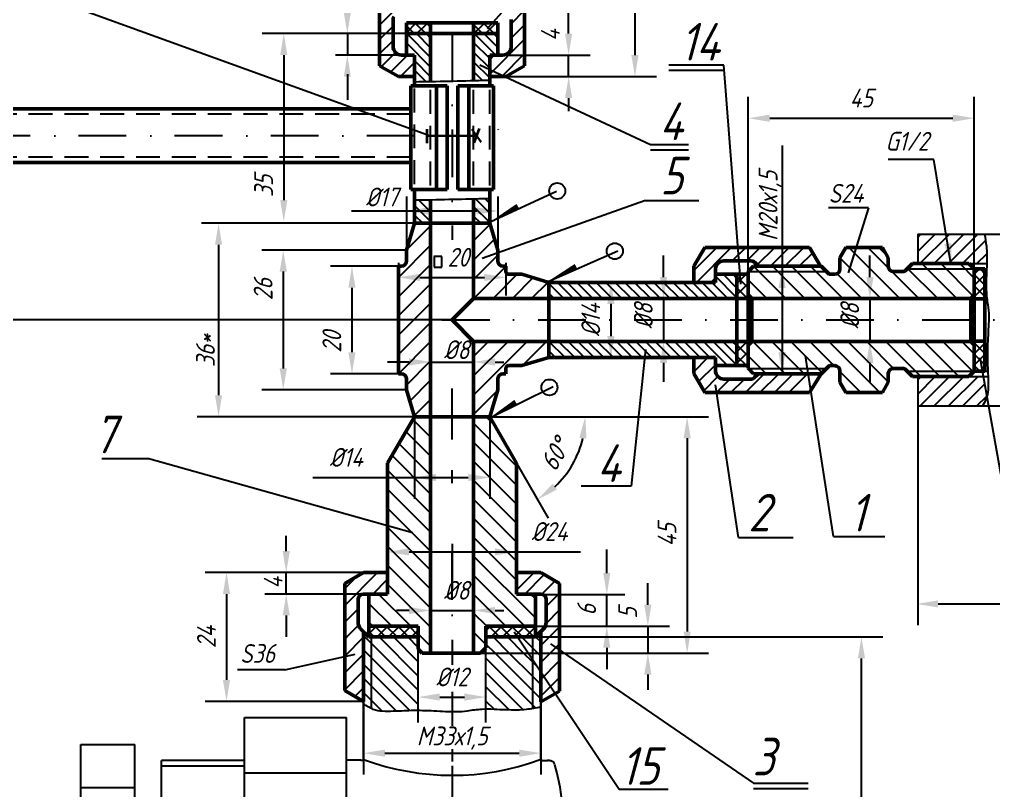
# Model space of a CAD drawing. Header units: inches. Extents: x 13568 to 14409, y 6060 to 6654.
# Drawn here: x 13748.5 to 13929.8, y 6385.5 to 6529 of the extents above; entities that cross this region are included whole.
import ezdxf

# ---------------------------------------------------------------- set-up
doc = ezdxf.new("R2010")
doc.units = ezdxf.units.IN
doc.header["$LTSCALE"] = 0.7
doc.header["$MEASUREMENT"] = 0
doc.linetypes.add('DASHDOT', pattern=[25.4, 12.7, -6.35, 0, -6.35])
doc.linetypes.add('HIDDEN', pattern=[9.525, 6.35, -3.175])
doc.styles.get("Standard").update_dxf_attribs({"font": 'romand.shx', "width": 0.8, "oblique": 15, "height": 3.5})
doc.dimstyles.get("Standard").update_dxf_attribs({"dimtxt": 3.5, "dimasz": 4, "dimexe": 4, "dimexo": 0, "dimgap": 2, "dimtad": 1, "dimdec": 0, "dimdsep": 46, "dimtxsty": 'Standard', "dimcen": 0.09, "dimadec": 0, "dimazin": 0, "dimtfac": 1, "dimtdec": 0, "dimtmove": 0, "dimatfit": 3, "dimfxl": 0.18, "dimtolj": 1, "dimtzin": 0, "dimlwd": 25, "dimlwe": 25, "dimarcsym": 0})
pattern_1 = [(45, (956.4572, -16.0448), (-1.06066017, 1.06066017), []), (135, (956.4572, -16.0448), (-1.06066017, -1.06066017), [])]
pattern_2 = [(135, (0, 15.991), (-1.32582521, -1.32582521), [])]

# ---------------------------------------------------------------- blocks, each defined once
blk = doc.blocks.new('*D3')
at = {"color": 0, "lineweight": 25, "transparency": 16777216}
for p, q in [((13884.17, 6482.07), (13884.17, 6514.61)), ((13926.24, 6482.5), (13926.24, 6514.61)), ((13888.17, 6510.61), (13922.24, 6510.61))]:
    blk.add_line(p, q, dxfattribs=at)
for points in [[(13888.17, 6511.28), (13888.17, 6509.94), (13884.17, 6510.61)], [(13922.24, 6511.28), (13922.24, 6509.94), (13926.24, 6510.61)]]:
    blk.add_solid(points, dxfattribs=at)
at = {"layer": 'DEFPOINTS', "color": 0, "lineweight": 25, "transparency": 16777216}
for p in [(13926.24, 6510.61), (13884.17, 6482.07), (13926.24, 6482.5)]:
    blk.add_point(p, dxfattribs=at)
at = {"color": 0, "lineweight": 25, "transparency": 16777216, "insert": (13905.21, 6514.36), "char_height": 3.5, "attachment_point": 5}
blk.add_mtext('\\A1;45', dxfattribs=at)
blk = doc.blocks.new('*D6')
at = {"color": 0, "lineweight": 25, "transparency": 16777216}
for p, q in [((13843.58, 6414.04), (13909.24, 6414.04)), ((13905.24, 6348.04), (13905.24, 6410.04)), ((13845.06, 6344.04), (13909.24, 6344.04))]:
    blk.add_line(p, q, dxfattribs=at)
for points in [[(13904.58, 6410.04), (13905.91, 6410.04), (13905.24, 6414.04)], [(13904.58, 6348.04), (13905.91, 6348.04), (13905.24, 6344.04)]]:
    blk.add_solid(points, dxfattribs=at)
at = {"layer": 'DEFPOINTS', "color": 0, "lineweight": 25, "transparency": 16777216}
for p in [(13843.58, 6414.04), (13905.24, 6414.04), (13845.06, 6344.04)]:
    blk.add_point(p, dxfattribs=at)
at = {"color": 0, "lineweight": 25, "transparency": 16777216, "insert": (13901.49, 6379.04), "char_height": 3.5, "attachment_point": 5, "rotation": 90}
blk.add_mtext('\\A1;68*', dxfattribs=at)
blk = doc.blocks.new('*D11')
at = {"color": 0, "lineweight": 25, "transparency": 16777216}
for p, q in [((13812.56, 6426.04), (13783.07, 6426.04)), ((13787.07, 6422.04), (13787.07, 6406.04)), ((13812.56, 6402.04), (13783.07, 6402.04))]:
    blk.add_line(p, q, dxfattribs=at)
for points in [[(13786.4, 6422.04), (13787.73, 6422.04), (13787.07, 6426.04)], [(13786.4, 6406.04), (13787.73, 6406.04), (13787.07, 6402.04)]]:
    blk.add_solid(points, dxfattribs=at)
at = {"layer": 'DEFPOINTS', "color": 0, "lineweight": 25, "transparency": 16777216}
for p in [(13812.56, 6426.04), (13787.07, 6402.04), (13812.56, 6402.04)]:
    blk.add_point(p, dxfattribs=at)
at = {"color": 0, "lineweight": 25, "transparency": 16777216, "insert": (13783.32, 6414.04), "char_height": 3.5, "attachment_point": 5, "rotation": 90}
blk.add_mtext('\\A1;24', dxfattribs=at)
blk = doc.blocks.new('*D13')
at = {"color": 0, "lineweight": 25, "transparency": 16777216}
for p, q in [((13829.06, 6473.05), (13702.18, 6473.05)), ((13706.18, 6469.05), (13706.18, 6383.04)), ((13713.63, 6379.04), (13702.18, 6379.04))]:
    blk.add_line(p, q, dxfattribs=at)
for points in [[(13705.51, 6469.05), (13706.85, 6469.05), (13706.18, 6473.05)], [(13705.51, 6383.04), (13706.85, 6383.04), (13706.18, 6379.04)]]:
    blk.add_solid(points, dxfattribs=at)
at = {"layer": 'DEFPOINTS', "color": 0, "lineweight": 25, "transparency": 16777216}
for p in [(13829.06, 6473.05), (13706.18, 6379.04), (13713.63, 6379.04)]:
    blk.add_point(p, dxfattribs=at)
at = {"color": 0, "lineweight": 25, "transparency": 16777216, "insert": (13702.43, 6426.05), "char_height": 3.5, "attachment_point": 5, "rotation": 90}
blk.add_mtext('\\A1;95*', dxfattribs=at)
blk = doc.blocks.new('*D14')
at = {"color": 0, "lineweight": 25, "transparency": 16777216}
blk.add_line((13841.06, 6446.39), (13846.95, 6436.18), dxfattribs=at)
blk.add_arc((13836.06, 6455.05), 17.79, 312.9094, 347.0906, dxfattribs=at)
for points in [[(13852.74, 6451.15), (13854.06, 6451), (13853.85, 6455.05)], [(13848.57, 6441.48), (13847.77, 6442.56), (13844.95, 6439.64)]]:
    blk.add_solid(points, dxfattribs=at)
at = {"layer": 'DEFPOINTS', "color": 0, "lineweight": 25, "transparency": 16777216}
for p in [(13829.06, 6455.05), (13836.06, 6455.05), (13876.8, 6455.05), (13841.06, 6446.39), (13849.69, 6443.62)]:
    blk.add_point(p, dxfattribs=at)
at = {"color": 0, "lineweight": 25, "transparency": 16777216, "insert": (13848.22, 6448.03), "char_height": 3.5, "attachment_point": 5, "rotation": 60}
blk.add_mtext('\\A1;60°', dxfattribs=at)
blk = doc.blocks.new('*D15')
at = {"color": 0, "lineweight": 25, "transparency": 16777216}
for p, q in [((13847.06, 6480.05), (13862.62, 6480.05)), ((13858.62, 6476.05), (13858.62, 6470.05)), ((13847.06, 6466.05), (13862.62, 6466.05))]:
    blk.add_line(p, q, dxfattribs=at)
for points in [[(13857.95, 6476.05), (13859.28, 6476.05), (13858.62, 6480.05)], [(13857.95, 6470.05), (13859.28, 6470.05), (13858.62, 6466.05)]]:
    blk.add_solid(points, dxfattribs=at)
at = {"layer": 'DEFPOINTS', "color": 0, "lineweight": 25, "transparency": 16777216}
for p in [(13847.06, 6480.05), (13847.06, 6466.05), (13858.62, 6466.05)]:
    blk.add_point(p, dxfattribs=at)
at = {"color": 0, "lineweight": 25, "transparency": 16777216, "insert": (13854.87, 6473.05), "char_height": 3.5, "attachment_point": 5, "rotation": 90}
blk.add_mtext('\\A1;%%C14', dxfattribs=at)

msp = doc.modelspace()

# ---------------------------------------------------------------- hatches: boundary and pattern name
at = {"lineweight": 25}
h = msp.add_hatch(dxfattribs=at)
h.set_pattern_fill('ANSI37', color=256, scale=12, style=0)
h.set_pattern_definition(pattern_1)
h.paths.add_polyline_path([(13820.56, 6528.36), (13820.56, 6526.36), (13825.06, 6526.36), (13825.06, 6528.36)])
h.paths.add_polyline_path([(13833.06, 6528.36), (13833.06, 6526.36), (13837.56, 6526.36), (13837.56, 6528.36)])
h = msp.add_hatch(dxfattribs=at)
h.set_pattern_fill('ANSI31', color=256, scale=15, style=0)
h.paths.add_polyline_path([(13928.49, 6486.81, 0.010158), (13928.17, 6489.05), (13921.01, 6489.05), (13921.91, 6483.55), (13925.25, 6483.55), (13928.57, 6483.55, 0.005225), (13928.58, 6485.2, 0.030036)])
h.paths.add_polyline_path([(13921.01, 6489.05), (13915.71, 6489.05), (13915.71, 6483.55), (13921.91, 6483.55)])
h.paths.add_polyline_path([(13927.89, 6462.55), (13925.24, 6462.55), (13915.71, 6462.55), (13915.71, 6457.05), (13927.79, 6457.05, 0.018147), (13928.45, 6458.38, 0.020313), (13928.58, 6458.7)])
h = msp.add_hatch(dxfattribs=at)
h.set_pattern_fill('ANSI31', color=256, scale=20, angle=90, style=0)
h.paths.add_polyline_path([(13926.24, 6482.55), (13913.74, 6482.55), (13913.39, 6482.2, -0.198912), (13913.03, 6482.05), (13911.24, 6482.05, -0.414214), (13910.24, 6483.05), (13910.24, 6484.64), (13910.03, 6485.01), (13908.49, 6486.55), (13902.34, 6486.55), (13901.24, 6484.64), (13901.24, 6482.55, -0.414214), (13900.24, 6481.55), (13899.45, 6481.55, -0.198912), (13899.09, 6481.7), (13898.74, 6482.05), (13890.49, 6482.05), (13890.49, 6477.05), (13925.6, 6477.05), (13926.24, 6477.69)])
h.paths.add_polyline_path([(13890.49, 6482.05), (13884.17, 6482.05), (13884.17, 6477.75), (13884.87, 6477.05), (13890.49, 6477.05)])
h.paths.add_polyline_path([(13926.24, 6468.42), (13925.6, 6469.05), (13890.49, 6469.05), (13890.49, 6464.05), (13898.74, 6464.05), (13899.09, 6464.41, -0.198912), (13899.45, 6464.55), (13900.24, 6464.55, -0.414214), (13901.24, 6463.55), (13901.24, 6463.27), (13901.24, 6461.46), (13902.34, 6459.55), (13909.14, 6459.55), (13910.24, 6461.46), (13910.24, 6463.05, -0.414214), (13911.24, 6464.05), (13913.03, 6464.05, -0.198912), (13913.39, 6463.91), (13913.74, 6463.55), (13926.24, 6463.55)])
h.paths.add_polyline_path([(13890.49, 6469.05), (13884.87, 6469.05), (13884.17, 6468.35), (13884.17, 6464.06), (13884.19, 6464.05), (13890.49, 6464.05)])
h.paths.add_polyline_path([(13925.24, 6483.55), (13914.74, 6483.55), (13913.74, 6482.55), (13926.24, 6482.55)], flags=17)
h.paths.add_polyline_path([(13926.24, 6463.55), (13913.74, 6463.55), (13914.74, 6462.55), (13925.24, 6462.55)])
h.paths.add_polyline_path([(13895.19, 6464.05), (13890.49, 6464.05), (13890.49, 6463.19), (13890.62, 6463.05), (13895.35, 6463.05)], flags=16)
h.paths.add_polyline_path([(13898.74, 6464.05), (13895.19, 6464.05), (13895.35, 6463.05), (13897.74, 6463.05)], flags=17)
h.paths.add_polyline_path([(13890.49, 6464.05), (13884.19, 6464.05), (13885.17, 6463.05), (13890.49, 6463.05)])
h.paths.add_polyline_path([(13897.67, 6483.05), (13890.49, 6483.05), (13890.49, 6482.28), (13890.72, 6482.05), (13897.74, 6482.05), (13898.67, 6482.05)])
h.paths.add_polyline_path([(13890.49, 6483.05), (13885.17, 6483.05), (13884.25, 6482.15), (13884.35, 6482.05), (13890.49, 6482.05)])
h = msp.add_hatch(dxfattribs=at)
h.set_pattern_fill('ANSI37', color=256, scale=12, style=0)
h.set_pattern_definition(pattern_1)
h.paths.add_polyline_path([(13882.06, 6477.05), (13884.17, 6477.05), (13884.17, 6481.55), (13882.06, 6481.55)])
h.paths.add_polyline_path([(13882.06, 6464.55), (13884.17, 6464.55), (13884.17, 6469.05), (13882.06, 6469.05)])
h = msp.add_hatch(dxfattribs=at)
h.set_pattern_fill('ANSI37', color=256, scale=12, style=0)
h.set_pattern_definition(pattern_1)
h.paths.add_polyline_path([(13928.24, 6482.55), (13926.24, 6482.55), (13926.24, 6477.02), (13928.24, 6477.02)])
h.paths.add_polyline_path([(13928.24, 6469.08), (13926.24, 6469.08), (13926.24, 6463.55), (13928.24, 6463.55)])
h = msp.add_hatch(dxfattribs=at)
h.set_pattern_fill('ANSI31', color=256, scale=20, angle=90, style=0)
h.paths.add_polyline_path([(13825.06, 6455.05), (13822.26, 6455.05), (13822.06, 6455.05), (13817.06, 6446.39), (13817.06, 6422.04), (13813.56, 6422.04), (13813.56, 6416.04), (13822.76, 6416.04), (13822.76, 6411.79), (13823.51, 6411.04), (13825.06, 6411.04)])
h.paths.add_polyline_path([(13841.06, 6446.39), (13836.17, 6454.85), (13835.86, 6454.7), (13836.16, 6454.88), (13836.06, 6455.05), (13833.06, 6455.05), (13833.06, 6411.04), (13834.36, 6411.04), (13835.36, 6412.04), (13835.36, 6414.04), (13835.36, 6416.04), (13844.56, 6416.04), (13844.56, 6422.04), (13841.06, 6422.04)])
h.paths.add_polyline_path([(13824.31, 6450.1), (13833.8, 6450.1), (13833.8, 6444.85), (13824.31, 6444.85)], flags=9)
h = msp.add_hatch(dxfattribs=at)
h.set_pattern_fill('ANSI37', color=256, scale=12, style=0)
h.set_pattern_definition([(45, (956.4572, -0.0537), (-1.06066017, 1.06066017), []), (135, (956.4572, -0.0537), (-1.06066017, -1.06066017), [])])
h.paths.add_polyline_path([(13822.76, 6414.04), (13822.76, 6415.84), (13822.56, 6416.04), (13813.56, 6416.04), (13813.56, 6414.04)])
h.paths.add_polyline_path([(13844.56, 6414.04), (13844.56, 6416.04), (13844.06, 6416.04), (13835.36, 6416.04), (13835.36, 6414.04)])
h = msp.add_hatch(dxfattribs=at)
h.set_pattern_fill('ANSI31', color=256, scale=15, angle=90, style=0)
h.set_pattern_definition(pattern_2)
h.paths.add_polyline_path([(13822.76, 6412.04), (13822.76, 6413.79), (13822.76, 6414.04), (13813.56, 6414.04), (13812.56, 6415.04), (13812.56, 6402.02), (13812.56, 6401.52, 0.025158), (13814.39, 6400.57, 0.103314), (13816.07, 6400.2, 0.01613), (13820.14, 6400.28, -0.014906), (13822.76, 6400.33)])
h.paths.add_polyline_path([(13835.36, 6400.58, -0.017154), (13836.86, 6400.55, 0.013798), (13841.2, 6400.44, 0.030036), (13842.82, 6400.54, 0.005613), (13844.06, 6400.7), (13844.06, 6409.83), (13843.24, 6411.04), (13835.36, 6411.04)])
h.paths.add_polyline_path([(13844.06, 6414.04), (13841.24, 6414.04), (13843.24, 6411.04), (13844.06, 6411.04)])
h.paths.add_polyline_path([(13844.06, 6411.04), (13845.56, 6411.04), (13845.56, 6415.04), (13844.56, 6414.04), (13844.06, 6414.04)])
h.paths.add_polyline_path([(13813.06, 6347.8), (13818.56, 6349.81), (13818.56, 6353.57), (13818.56, 6356.83, 0.009851), (13816.07, 6356.85, 0.103314), (13814.39, 6356.47, 0.018147), (13813.06, 6355.81)])
h.paths.add_polyline_path([(13839.56, 6353.57), (13839.56, 6352.03), (13845.06, 6353.8), (13845.06, 6354.57), (13839.56, 6354.57)])
h.paths.add_polyline_path([(13839.56, 6356.59, 0.003143), (13838.57, 6356.57), (13838.57, 6354.57), (13839.56, 6354.57)])
h.paths.add_polyline_path([(13845.06, 6353.8), (13839.56, 6352.03), (13839.56, 6344.04), (13845.06, 6344.04)])
h.paths.add_polyline_path([(13818.56, 6344.04), (13818.56, 6349.81), (13813.06, 6347.8), (13813.06, 6344.04)])
h.paths.add_polyline_path([(13841.2, 6356.61, 0.005225), (13839.56, 6356.59), (13839.56, 6354.57), (13845.06, 6354.57), (13845.06, 6356.19, 0.010158), (13842.82, 6356.51, 0.030036)])
h = msp.add_hatch(dxfattribs=at)
h.set_pattern_fill('ANSI31', color=256, scale=15, angle=90, style=0)
h.set_pattern_definition(pattern_2)
h.paths.add_polyline_path([(13843.24, 6411.04), (13841.24, 6414.04), (13839.56, 6414.04), (13835.36, 6414.04), (13835.36, 6412.04), (13835.36, 6411.04)])
h = msp.add_hatch(dxfattribs=at)
h.set_pattern_fill('ANSI31', color=256, scale=15, angle=90, style=0)
h.set_pattern_definition(pattern_2)
h.paths.add_polyline_path([(13845.56, 6407.59), (13844.06, 6409.83), (13844.06, 6400.7, 0.006821), (13845.56, 6400.94), (13845.56, 6401.95)])
h.paths.add_polyline_path([(13844.06, 6409.83), (13845.56, 6407.59), (13845.56, 6411.04), (13844.06, 6411.04)])

# ---------------------------------------------------------------- linework, layer by layer
for p, q in [((13835.66, 6527.31), (13863.83, 6559.13)), ((13863.09, 6544.28), (13863.09, 6522.36)), ((13759.33, 6531.11), (13825.03, 6507.32)), ((13850.74, 6526.36), (13850.74, 6531.8)), ((13820.56, 6526.36), (13793.72, 6526.36)), ((13820.56, 6526.36), (13802.38, 6526.36)), ((13809.56, 6526.36), (13809.56, 6522.36)), ((13797.72, 6522.36), (13797.72, 6495.36)), ((13820.56, 6522.36), (13807.36, 6522.36)), ((13836.06, 6522.36), (13854.74, 6522.36)), ((13850.74, 6518.36), (13850.74, 6522.36)), ((13834.23, 6520.56), (13865.99, 6505.71)), ((13809.56, 6518.83), (13809.56, 6514.03)), ((13836.06, 6518.36), (13854.74, 6518.36)), ((13839.06, 6518.36), (13867.09, 6518.36)), ((13850.74, 6514.36), (13850.74, 6511.92)), ((13865.99, 6505.71), (13873.03, 6505.71)), ((13865.99, 6504.71), (13873.03, 6504.71)), ((13820.64, 6485.98), (13820.64, 6496.04)), ((13837.64, 6486.15), (13837.64, 6496.04)), ((13834.65, 6484.58), (13864.86, 6495.28)), ((13864.86, 6495.28), (13874.99, 6495.28)), ((13906.57, 6493.93), (13902.76, 6481.85)), ((13810.33, 6493.34), (13833.64, 6493.34)), ((13820.56, 6486.05), (13793.63, 6486.05)), ((13827.15, 6484.85), (13825.67, 6484.85)), ((13825.71, 6484.87), (13825.71, 6482.91)), ((13827.15, 6482.91), (13827.15, 6484.85)), ((13868.4, 6481.05), (13868.4, 6485.05)), ((13906.82, 6481.05), (13906.82, 6485.05)), ((13910.03, 6485.01), (13908.49, 6486.55)), ((13819.06, 6483.05), (13806.42, 6483.05)), ((13819.06, 6483.71), (13819.06, 6477.63)), ((13839.06, 6483.68), (13839.06, 6477.63)), ((13898.67, 6482.05), (13897.67, 6483.05)), ((13797.63, 6482.05), (13797.63, 6464.05)), ((13825.71, 6482.91), (13827.15, 6482.91)), ((13826.13, 6482.91), (13827.15, 6482.91)), ((13884.35, 6482.05), (13884.25, 6482.15)), ((13890.72, 6482.05), (13890.49, 6482.28)), ((13928.24, 6482.55), (13928.54, 6482.55)), ((13823.06, 6480.98), (13835.06, 6480.98)), ((13810.42, 6479.05), (13810.42, 6467.05)), ((13847.06, 6477.05), (13872.4, 6477.05)), ((13868.4, 6477.05), (13868.4, 6469.05)), ((13906.82, 6477.05), (13906.82, 6469.05)), ((13846.64, 6469.05), (13872.4, 6469.05)), ((13825.06, 6455.05), (13825.06, 6468.3)), ((13833.06, 6455.05), (13833.06, 6468.3)), ((13865.08, 6467.58), (13862.38, 6442.13)), ((13821.06, 6465.23), (13817.06, 6465.23)), ((13825.06, 6465.23), (13833.06, 6465.23)), ((13837.06, 6465.23), (13838.71, 6465.23)), ((13868.4, 6465.05), (13868.4, 6461.54)), ((13900.05, 6432.74), (13894.83, 6466.39)), ((13906.82, 6465.05), (13906.82, 6461.54)), ((13927.27, 6466.05), (13932.96, 6434.11)), ((13890.62, 6463.05), (13890.49, 6463.19)), ((13819.06, 6463.05), (13806.42, 6463.05)), ((13820.56, 6460.05), (13793.63, 6460.05)), ((13882.35, 6432.53), (13878.09, 6460.98)), ((13822.06, 6455.05), (13781.62, 6455.05)), ((13822.06, 6455.05), (13822.06, 6439.73)), ((13835.86, 6455.05), (13822.26, 6455.05)), ((13829.06, 6455.05), (13876.8, 6455.05)), ((13836.06, 6455.05), (13836.06, 6439.73)), ((13872.8, 6451.05), (13872.8, 6415.04)), ((13772.62, 6447.21), (13763.89, 6447.21)), ((13821.67, 6433.41), (13772.62, 6447.21)), ((13803.16, 6443.73), (13832.06, 6443.73)), ((13862.38, 6442.13), (13853.1, 6442.13)), ((13817.06, 6426.04), (13817.06, 6436.37)), ((13841.06, 6426.04), (13841.06, 6436.37)), ((13798.18, 6430.04), (13798.18, 6432.89)), ((13882.35, 6432.53), (13892.56, 6432.53)), ((13821.06, 6429.87), (13852.94, 6429.87)), ((13857.85, 6425.95), (13857.85, 6430.3)), ((13817.06, 6426.04), (13794.18, 6426.04)), ((13798.18, 6422.04), (13798.18, 6426.04)), ((13865.49, 6420.04), (13865.49, 6424.04)), ((13817.06, 6422.04), (13794.18, 6422.04)), ((13845.98, 6421.95), (13861.23, 6421.95)), ((13857.85, 6416.04), (13857.85, 6421.95)), ((13798.18, 6418.04), (13798.18, 6414.04)), ((13821.06, 6418.98), (13818.71, 6418.98)), ((13825.06, 6418.98), (13833.06, 6418.98)), ((13837.06, 6418.98), (13838.71, 6418.98)), ((13822.56, 6416.04), (13822.76, 6415.84)), ((13835.36, 6416.04), (13869.49, 6416.04)), ((13865.49, 6416.04), (13865.49, 6411.04)), ((13840.6, 6415), (13860.18, 6385.74)), ((13822.76, 6413.79), (13822.76, 6411.79)), ((13835.36, 6414.04), (13835.36, 6412.04)), ((13847.38, 6412.74), (13885.14, 6386.85)), ((13797.9, 6407.94), (13810.99, 6410.87)), ((13829.06, 6411.04), (13876.8, 6411.04)), ((13833.06, 6411.04), (13869.49, 6411.04)), ((13857.85, 6412.04), (13857.85, 6408.04)), ((13865.49, 6407.04), (13865.49, 6404.22)), ((13812.56, 6402.04), (13812.56, 6388.41)), ((13826.76, 6402.85), (13831.36, 6402.85)), ((13845.56, 6401.95), (13845.56, 6388.41)), ((13816.56, 6392.41), (13841.56, 6392.41)), ((13860.18, 6385.74), (13869.26, 6385.74)), ((13885.14, 6386.85), (13895.31, 6386.85)), ((13885.14, 6385.85), (13895.31, 6385.85))]:
    msp.add_line(p, q, dxfattribs=at)
at = {"linetype": 'DASHDOT'}
for p, q in [((13829.06, 6544.28), (13829.06, 6488)), ((13827.17, 6473.05), (14028.35, 6473.05)), ((13829.06, 6451.4), (13829.06, 6461.17)), ((13829.06, 6450.82), (13829.06, 6452.12)), ((13829.06, 6442.68), (13829.06, 6445.1)), ((13829.06, 6431.41), (13829.06, 6408.84)), ((13829.06, 6420.95), (13829.06, 6430.69)), ((13829.06, 6403.8), (13829.06, 6397.52)), ((13829.06, 6400.56), (13829.06, 6397.86)), ((13829.06, 6393.13), (13829.06, 6390.83)), ((13829.06, 6390.07), (13829.06, 6327.64))]:
    msp.add_line(p, q, dxfattribs=at)
at = {"lineweight": 50}
for p, q in [((13815.56, 6520.39), (13815.56, 6542.26)), ((13842.56, 6520.38), (13842.56, 6542.26)), ((13818.06, 6523.96), (13818.06, 6528.99)), ((13837.56, 6528.36), (13820.56, 6528.36)), ((13820.56, 6522.36), (13820.56, 6528.36)), ((13825.06, 6517.45), (13825.06, 6528.36)), ((13833.06, 6517.62), (13833.06, 6528.36)), ((13837.56, 6522.36), (13837.56, 6528.36)), ((13840.06, 6523.96), (13840.06, 6528.99)), ((13837.56, 6526.36), (13820.56, 6526.36)), ((13822.06, 6522.36), (13819.66, 6522.36)), ((13822.06, 6522.36), (13820.56, 6522.36)), ((13822.06, 6516.66), (13822.06, 6522.36)), ((13838.46, 6522.36), (13836.06, 6522.36)), ((13837.56, 6522.36), (13836.06, 6522.36)), ((13836.06, 6516.66), (13836.06, 6522.36)), ((13819.07, 6518.36), (13815.56, 6520.39)), ((13839.06, 6518.36), (13842.56, 6520.38)), ((13822.06, 6518.36), (13819.07, 6518.36)), ((13839.06, 6518.36), (13836.06, 6518.36)), ((13821.36, 6497.36), (13821.36, 6516.66)), ((13828.14, 6516.66), (13821.36, 6516.66)), ((13836.76, 6516.66), (13830.14, 6516.66)), ((13836.76, 6497.36), (13836.76, 6516.66)), ((13821.36, 6512.36), (13681.83, 6512.36)), ((13821.36, 6502.36), (13681.83, 6502.36)), ((13828.14, 6497.36), (13821.36, 6497.36)), ((13822.06, 6491.05), (13822.06, 6497.36)), ((13836.76, 6497.36), (13830.14, 6497.36)), ((13836.06, 6491.05), (13836.06, 6497.36)), ((13825.06, 6491.05), (13825.06, 6495.44)), ((13833.06, 6491.05), (13833.06, 6495.62)), ((13822.06, 6491.05), (13820.56, 6486.05)), ((13822.06, 6491.05), (13836.06, 6491.05)), ((13825.06, 6455.05), (13825.06, 6491.05)), ((13833.06, 6491.05), (13833.06, 6477.05)), ((13836.06, 6491.05), (13837.56, 6486.05)), ((13820.56, 6486.05), (13820.56, 6484.05)), ((13837.56, 6486.05), (13837.56, 6484.05)), ((13874.06, 6483.05), (13876.08, 6486.55)), ((13876.08, 6486.55), (13895.59, 6486.55)), ((13897.61, 6483.05), (13895.59, 6486.55)), ((13901.24, 6484.64), (13902.34, 6486.55)), ((13902.34, 6486.55), (13909.14, 6486.55)), ((13910.24, 6484.64), (13909.14, 6486.55)), ((13819.06, 6483.05), (13819.56, 6483.05)), ((13819.06, 6483.05), (13819.06, 6463.05)), ((13838.56, 6483.05), (13839.06, 6483.05)), ((13839.06, 6483.05), (13839.06, 6482.05)), ((13874.06, 6483.05), (13874.06, 6480.05)), ((13879.66, 6484.05), (13884.69, 6484.05)), ((13885.17, 6483.05), (13884.17, 6482.07)), ((13885.17, 6483.05), (13897.74, 6483.05)), ((13885.4, 6483.76), (13886.1, 6483.05)), ((13899.09, 6481.7), (13897.74, 6483.05)), ((13901.24, 6482.55), (13901.24, 6484.64)), ((13910.24, 6483.05), (13910.24, 6484.64)), ((13913.39, 6482.2), (13914.74, 6483.55)), ((13914.74, 6483.55), (13925.25, 6483.55)), ((13925.24, 6483.55), (13926.24, 6482.55)), ((13839.56, 6481.55), (13842.06, 6481.55)), ((13847.06, 6480.05), (13842.06, 6481.55)), ((13878.06, 6482.45), (13878.06, 6480.05)), ((13878.06, 6481.55), (13884.17, 6481.55)), ((13882.06, 6481.55), (13882.06, 6464.55)), ((13884.17, 6482.07), (13884.17, 6464.06)), ((13899.45, 6481.55), (13900.24, 6481.55)), ((13911.24, 6482.05), (13913.03, 6482.05)), ((13926.24, 6482.55), (13928.24, 6482.55)), ((13926.24, 6482.55), (13926.24, 6463.55)), ((13928.24, 6482.55), (13928.24, 6463.55)), ((13847.06, 6480.05), (13878.06, 6480.05)), ((13847.06, 6480.05), (13847.06, 6466.05)), ((13884.87, 6477.05), (13884.17, 6477.75)), ((13925.6, 6477.05), (13926.24, 6477.69)), ((13833.06, 6477.05), (13829.06, 6473.05)), ((13833.06, 6477.05), (13847.06, 6477.05)), ((13847.06, 6477.05), (13884.17, 6477.05)), ((13884.87, 6477.05), (13925.6, 6477.05)), ((13884.87, 6477.05), (13884.87, 6469.05)), ((13925.6, 6477.05), (13925.6, 6469.05)), ((13926.24, 6477.02), (13928.24, 6477.02)), ((13829.06, 6473.05), (13833.06, 6469.05)), ((13833.06, 6455.05), (13833.06, 6469.05)), ((13833.06, 6469.05), (13847.06, 6469.05)), ((13847.06, 6469.05), (13884.17, 6469.05)), ((13884.87, 6469.05), (13884.17, 6468.35)), ((13884.87, 6469.05), (13925.6, 6469.05)), ((13925.6, 6469.05), (13926.24, 6468.42)), ((13926.24, 6469.08), (13928.24, 6469.08)), ((13847.06, 6466.05), (13842.06, 6464.55)), ((13847.06, 6466.05), (13878.06, 6466.05)), ((13874.06, 6466.05), (13874.06, 6463.06)), ((13878.06, 6466.05), (13878.06, 6463.65)), ((13839.06, 6463.05), (13839.06, 6464.05)), ((13839.56, 6464.55), (13842.06, 6464.55)), ((13874.06, 6463.06), (13876.08, 6459.55)), ((13878.06, 6464.55), (13884.17, 6464.55)), ((13885.17, 6463.05), (13884.17, 6464.06)), ((13899.09, 6464.41), (13897.74, 6463.05)), ((13899.45, 6464.55), (13900.24, 6464.55)), ((13899.45, 6464.55), (13900.24, 6464.55)), ((13899.45, 6464.55), (13900.24, 6464.55)), ((13901.24, 6461.46), (13901.24, 6463.55)), ((13901.24, 6463.27), (13901.24, 6463.55)), ((13910.24, 6463.27), (13910.24, 6461.46)), ((13910.24, 6461.46), (13910.24, 6463.27)), ((13911.24, 6464.05), (13913.03, 6464.05)), ((13911.24, 6464.05), (13913.03, 6464.05)), ((13911.24, 6464.05), (13913.03, 6464.05)), ((13913.39, 6463.91), (13914.76, 6462.53)), ((13913.39, 6463.91), (13914.74, 6462.55)), ((13913.39, 6463.91), (13914.74, 6462.55)), ((13926.24, 6463.55), (13925.24, 6462.55)), ((13926.24, 6463.55), (13928.24, 6463.55)), ((13819.06, 6463.05), (13819.56, 6463.05)), ((13820.56, 6460.05), (13820.56, 6462.05)), ((13837.56, 6460.05), (13837.56, 6462.05)), ((13838.56, 6463.05), (13839.06, 6463.05)), ((13879.66, 6462.05), (13884.69, 6462.05)), ((13885.17, 6463.05), (13897.74, 6463.05)), ((13885.22, 6462.21), (13886.07, 6463.05)), ((13897.74, 6463.05), (13895.59, 6459.55)), ((13901.24, 6461.46), (13902.34, 6459.55)), ((13901.24, 6461.46), (13902.34, 6459.55)), ((13910.24, 6461.46), (13909.14, 6459.55)), ((13910.24, 6461.46), (13909.14, 6459.55)), ((13914.74, 6462.55), (13925.24, 6462.55)), ((13822.06, 6455.05), (13820.56, 6460.05)), ((13836.06, 6455.05), (13837.56, 6460.05)), ((13876.08, 6459.55), (13895.59, 6459.55)), ((13902.34, 6459.55), (13909.14, 6459.55)), ((13902.34, 6459.55), (13909.14, 6459.55)), ((13822.06, 6455.05), (13817.06, 6446.39)), ((13822.06, 6455.05), (13836.06, 6455.05)), ((13836.06, 6455.05), (13841.06, 6446.39)), ((13812.56, 6426.04), (13809.06, 6424.02)), ((13845.56, 6426.04), (13849.06, 6424.02)), ((13812.03, 6415.57), (13813.56, 6414.04)), ((13846.09, 6415.57), (13844.56, 6414.04)), ((13822.76, 6411.79), (13823.51, 6411.04)), ((13835.36, 6412.04), (13834.36, 6411.04)), ((13812.56, 6402.04), (13809.06, 6404.06)), ((13845.56, 6401.95), (13849.06, 6403.97))]:
    msp.add_line(p, q, dxfattribs=at)
at = {"color": 0}
for p, q in [((13815.56, 6527.95), (13820.06, 6532.45)), ((13840.06, 6528.21), (13842.56, 6530.71)), ((13815.56, 6525.26), (13818.06, 6527.76)), ((13840.06, 6525.51), (13842.56, 6528.01)), ((13815.56, 6522.57), (13818.06, 6525.07)), ((13820.62, 6526.36), (13825.06, 6521.92)), ((13822.42, 6526.36), (13825.06, 6523.72)), ((13824.21, 6526.36), (13825.06, 6525.52)), ((13833.19, 6526.36), (13837.19, 6522.36)), ((13834.99, 6526.36), (13837.56, 6523.79)), ((13836.06, 6518.82), (13842.56, 6525.32)), ((13836.78, 6526.36), (13837.56, 6525.59)), ((13820.56, 6524.63), (13825.06, 6520.13)), ((13833.06, 6524.7), (13836.06, 6521.7)), ((13833.06, 6522.9), (13836.06, 6519.9)), ((13815.88, 6520.2), (13818.52, 6522.84)), ((13817.59, 6519.21), (13820.74, 6522.36)), ((13820.56, 6522.83), (13821.03, 6522.36)), ((13822.06, 6521.33), (13825.06, 6518.33)), ((13833.06, 6521.11), (13836.06, 6518.11)), ((13838.29, 6518.36), (13842.56, 6522.63)), ((13819.43, 6518.36), (13822.06, 6520.98)), ((13822.06, 6519.54), (13824.16, 6517.43)), ((13833.06, 6519.31), (13834.7, 6517.66)), ((13837.72, 6508.48), (13837.64, 6508.56)), ((13822.06, 6494.39), (13825.06, 6491.39)), ((13822.83, 6495.42), (13825.06, 6493.19)), ((13824.6, 6495.44), (13825.06, 6494.98)), ((13833.06, 6494.17), (13836.06, 6491.17)), ((13833.39, 6495.63), (13836.06, 6492.96)), ((13835.15, 6495.67), (13836.06, 6494.76)), ((13822.06, 6492.59), (13823.6, 6491.05)), ((13833.06, 6492.37), (13834.38, 6491.05)), ((13820.57, 6486.08), (13825.06, 6490.57)), ((13833.06, 6487.8), (13836.12, 6490.86)), ((13819.06, 6480.98), (13825.06, 6486.98)), ((13833.06, 6484.21), (13836.94, 6488.09)), ((13833.06, 6480.61), (13837.56, 6485.11)), ((13874.06, 6482.29), (13878.32, 6486.55)), ((13874.52, 6480.05), (13881.02, 6486.55)), ((13881.21, 6484.05), (13883.71, 6486.55)), ((13883.9, 6484.05), (13886.4, 6486.55)), ((13885.85, 6483.3), (13889.1, 6486.55)), ((13888.29, 6483.05), (13891.79, 6486.55)), ((13890.99, 6483.05), (13894.49, 6486.55)), ((13893.67, 6483.05), (13896.17, 6485.55)), ((13819.06, 6477.39), (13825.06, 6483.39)), ((13833.09, 6477.05), (13839.06, 6483.02)), ((13836.68, 6477.05), (13841.18, 6481.55)), ((13882.06, 6478.98), (13879.49, 6481.55)), ((13882.06, 6480.78), (13881.28, 6481.55)), ((13819.06, 6473.8), (13825.06, 6479.8)), ((13840.27, 6477.05), (13844.14, 6480.93)), ((13843.86, 6477.05), (13846.91, 6480.1)), ((13849.86, 6477.05), (13847.06, 6479.86)), ((13851.66, 6477.05), (13848.66, 6480.05)), ((13853.45, 6477.05), (13850.45, 6480.05)), ((13855.25, 6477.05), (13852.25, 6480.05)), ((13857.05, 6477.05), (13854.05, 6480.05)), ((13858.84, 6477.05), (13855.84, 6480.05)), ((13860.64, 6477.05), (13857.64, 6480.05)), ((13862.43, 6477.05), (13859.43, 6480.05)), ((13864.23, 6477.05), (13861.23, 6480.05)), ((13866.03, 6477.05), (13863.03, 6480.05)), ((13867.82, 6477.05), (13864.82, 6480.05)), ((13869.62, 6477.05), (13866.62, 6480.05)), ((13871.42, 6477.05), (13868.42, 6480.05)), ((13873.21, 6477.05), (13870.21, 6480.05)), ((13875.01, 6477.05), (13872.01, 6480.05)), ((13876.8, 6477.05), (13873.8, 6480.05)), ((13878.6, 6477.05), (13875.6, 6480.05)), ((13877.21, 6480.05), (13878.06, 6480.9)), ((13880.4, 6477.05), (13877.4, 6480.05)), ((13882.06, 6477.19), (13878.06, 6481.19)), ((13848.07, 6477.05), (13847.06, 6478.06)), ((13819.06, 6470.21), (13825.06, 6476.21)), ((13819.06, 6466.61), (13825.06, 6472.61)), ((13819.09, 6463.05), (13825.06, 6469.02)), ((13833.06, 6459.06), (13843.05, 6469.05)), ((13833.06, 6466.25), (13835.86, 6469.05)), ((13833.06, 6462.65), (13839.46, 6469.05)), ((13842.17, 6464.59), (13846.64, 6469.05)), ((13846.64, 6469.05), (13847.06, 6469.47)), ((13850.09, 6466.05), (13847.09, 6469.05)), ((13851.88, 6466.05), (13848.88, 6469.05)), ((13853.68, 6466.05), (13850.68, 6469.05)), ((13855.47, 6466.05), (13852.47, 6469.05)), ((13857.27, 6466.05), (13854.27, 6469.05)), ((13859.07, 6466.05), (13856.07, 6469.05)), ((13860.86, 6466.05), (13857.86, 6469.05)), ((13862.66, 6466.05), (13859.66, 6469.05)), ((13864.45, 6466.05), (13861.45, 6469.05)), ((13866.25, 6466.05), (13863.25, 6469.05)), ((13868.05, 6466.05), (13865.05, 6469.05)), ((13869.84, 6466.05), (13866.84, 6469.05)), ((13871.64, 6466.05), (13868.64, 6469.05)), ((13873.43, 6466.05), (13870.43, 6469.05)), ((13875.23, 6466.05), (13872.23, 6469.05)), ((13877.03, 6466.05), (13874.03, 6469.05)), ((13880.32, 6464.55), (13875.82, 6469.05)), ((13882.06, 6464.61), (13877.62, 6469.05)), ((13882.06, 6466.41), (13879.42, 6469.05)), ((13882.06, 6468.21), (13881.21, 6469.05)), ((13848.29, 6466.05), (13847.06, 6467.29)), ((13820.56, 6460.93), (13825.06, 6465.43)), ((13874.06, 6463.43), (13876.68, 6466.05)), ((13878.53, 6464.55), (13878.06, 6465.02)), ((13874.91, 6461.59), (13878.06, 6464.73)), ((13821.18, 6457.96), (13825.06, 6461.84)), ((13875.9, 6459.88), (13878.53, 6462.51)), ((13878.26, 6459.55), (13880.76, 6462.05)), ((13880.96, 6459.55), (13883.46, 6462.05)), ((13883.65, 6459.55), (13887.15, 6463.05)), ((13886.34, 6459.55), (13889.84, 6463.05)), ((13889.04, 6459.55), (13892.54, 6463.05)), ((13891.73, 6459.55), (13895.23, 6463.05)), ((13833.06, 6455.47), (13837.52, 6459.93)), ((13822.01, 6455.2), (13825.06, 6458.25)), ((13809.06, 6419.93), (13815.17, 6426.04)), ((13809.06, 6423.08), (13811.3, 6425.31)), ((13841.06, 6422.77), (13844.33, 6426.04)), ((13842.6, 6422.04), (13846.22, 6425.66)), ((13814.31, 6422.04), (13817.06, 6424.79)), ((13845.73, 6422.03), (13848.21, 6424.51)), ((13846.56, 6419.72), (13849.06, 6422.22)), ((13809.06, 6416.79), (13811.56, 6419.29)), ((13846.55, 6416.57), (13849.06, 6419.07)), ((13809.45, 6414.04), (13811.63, 6416.22)), ((13845.56, 6412.43), (13849.06, 6415.93)), ((13809.06, 6413.65), (13809.45, 6414.04)), ((13809.06, 6410.5), (13812.56, 6414)), ((13845.56, 6409.29), (13849.06, 6412.79)), ((13809.06, 6407.36), (13812.56, 6410.86)), ((13845.56, 6406.14), (13849.06, 6409.64)), ((13809.06, 6404.22), (13812.56, 6407.72)), ((13845.56, 6403), (13849.06, 6406.5)), ((13810.95, 6402.97), (13812.56, 6404.57))]:
    msp.add_line(p, q, dxfattribs=at)
at = {"color": 0, "lineweight": 25}
msp.add_line((13836.06, 6521.51), (13836.9, 6522.36), dxfattribs=at)
for p, q in [((13879.66, 6520.48), (13869.4, 6520.48)), ((13879.66, 6519.48), (13869.4, 6519.48)), ((13882.82, 6479.72), (13879.66, 6520.48)), ((13918.73, 6502.93), (13910.21, 6502.93)), ((13921.91, 6483.55), (13918.73, 6502.93)), ((13836.15, 6491.31), (13848.5, 6497.01)), ((13906.57, 6493.93), (13899.09, 6493.93)), ((13825.06, 6491.05), (13825.06, 6473.05)), ((13915.71, 6489.05), (13937.71, 6489.05)), ((13846.92, 6480.24), (13859.93, 6485.92)), ((13887.24, 6483.05), (13897.74, 6483.05)), ((13899.09, 6481.7), (13897.74, 6483.05)), ((13910.24, 6484.64), (13910.24, 6483.05)), ((13913.39, 6482.2), (13914.76, 6483.57)), ((13925.24, 6483.55), (13928.57, 6483.55)), ((13878.06, 6481.55), (13878.06, 6480.05)), ((13884.17, 6482.07), (13884.17, 6464.06)), ((13884.17, 6482.07), (13884.17, 6464.06)), ((13884.17, 6482.07), (13884.17, 6464.06)), ((13884.17, 6482.07), (13884.17, 6464.06)), ((13884.17, 6482.07), (13884.17, 6464.06)), ((13884.17, 6482.05), (13897.74, 6482.05)), ((13886.24, 6482.05), (13898.74, 6482.05)), ((13899.45, 6481.55), (13900.24, 6481.55)), ((13911.24, 6482.05), (13913.03, 6482.05)), ((13913.74, 6482.55), (13926.24, 6482.55)), ((13926.24, 6481.64), (13926.24, 6464.66)), ((13847.06, 6480.05), (13847.06, 6466.05)), ((13847.06, 6480.05), (13847.06, 6473.05)), ((13819.06, 6463.05), (13819.06, 6473.05)), ((13847.06, 6466.05), (13847.06, 6473.05)), ((13878.06, 6466.05), (13878.06, 6464.55)), ((13884.19, 6464.05), (13898.74, 6464.05)), ((13886.24, 6464.05), (13897.74, 6464.05)), ((13886.25, 6464.05), (13898.74, 6464.05)), ((13899.09, 6464.41), (13897.74, 6463.05)), ((13899.09, 6464.41), (13897.74, 6463.05)), ((13901.24, 6461.46), (13901.24, 6463.55)), ((13913.74, 6463.55), (13926.24, 6463.55)), ((13928.24, 6463.55), (13928.77, 6463.55)), ((13887.22, 6463.05), (13897.74, 6463.05)), ((13887.24, 6463.05), (13897.74, 6463.05)), ((13925.24, 6462.55), (13928.81, 6462.55)), ((13835.86, 6454.7), (13847.85, 6460.65)), ((13915.71, 6457.05), (13937.77, 6457.05)), ((13900.05, 6432.74), (13909.61, 6432.74)), ((13797.9, 6407.94), (13789.09, 6407.94)), ((13790.41, 6359.04), (13790.41, 6399.04)), ((13790.41, 6399.04), (13809.41, 6399.04)), ((13809.41, 6359.04), (13809.41, 6399.04)), ((13759.98, 6364.04), (13759.98, 6394.04)), ((13769.98, 6364.04), (13769.98, 6394.04)), ((13774.98, 6367.04), (13774.98, 6391.04)), ((13790.41, 6391.04), (13774.98, 6391.04)), ((13812.06, 6391.1), (13809.41, 6391.1)), ((13812.06, 6391.1), (13811.29, 6391.1)), ((13846.02, 6391.05), (13846.78, 6391.05)), ((13846.06, 6391.04), (13846.91, 6391.04)), ((13774.98, 6390.03), (13790.41, 6390.03)), ((13790.41, 6388.75), (13809.41, 6388.75))]:
    msp.add_line(p, q)
at = {"linetype": 'HIDDEN', "lineweight": 25}
for p, q in [((13822.06, 6498.35), (13822.06, 6516.52)), ((13825.06, 6498.1), (13825.06, 6516.52)), ((13833.06, 6498.1), (13833.06, 6516.52)), ((13836.06, 6498.1), (13836.06, 6516.4)), ((13821.36, 6511.36), (13681.83, 6511.36)), ((13821.36, 6503.36), (13681.83, 6503.36))]:
    msp.add_line(p, q, dxfattribs=at)
at = {"linetype": 'Continuous', "lineweight": 50}
for p, q in [((13826.14, 6516.66), (13826.14, 6497.36)), ((13828.14, 6516.66), (13828.14, 6497.36)), ((13830.14, 6516.66), (13830.14, 6497.36)), ((13832.14, 6516.66), (13832.14, 6497.36)), ((13825.06, 6411.04), (13825.06, 6455.05)), ((13833.06, 6411.04), (13833.06, 6455.05)), ((13817.06, 6426.04), (13812.56, 6426.04)), ((13845.56, 6426.04), (13841.06, 6426.04)), ((13809.06, 6404.06), (13809.06, 6424.02)), ((13849.06, 6403.97), (13849.06, 6424.02)), ((13817.06, 6422.04), (13812.56, 6422.04)), ((13813.56, 6414.04), (13813.56, 6422.04)), ((13845.56, 6422.04), (13841.06, 6422.04)), ((13844.56, 6414.04), (13844.56, 6422.04)), ((13811.56, 6416.71), (13811.56, 6421.04)), ((13846.56, 6416.71), (13846.56, 6421.04)), ((13822.76, 6416.04), (13813.56, 6416.04)), ((13822.76, 6411.79), (13822.76, 6416.04)), ((13835.36, 6412.04), (13835.36, 6416.04)), ((13844.56, 6416.04), (13835.36, 6416.04)), ((13812.56, 6402.02), (13812.56, 6415.04)), ((13845.56, 6401.95), (13845.56, 6415.04)), ((13822.76, 6414.04), (13813.56, 6414.04)), ((13844.56, 6414.04), (13835.36, 6414.04)), ((13834.36, 6411.04), (13823.51, 6411.04))]:
    msp.add_line(p, q, dxfattribs=at)
at = {"lineweight": 35}
for p, q in [((13824.38, 6508.59), (13824.38, 6505.99)), ((13834.08, 6508.69), (13833.08, 6506.05))]:
    msp.add_line(p, q, dxfattribs=at)
at = {"lineweight": 30}
for p, q in [((13832.72, 6508.59), (13834.46, 6506.14)), ((13833.6, 6507.36), (13824.38, 6507.36))]:
    msp.add_line(p, q, dxfattribs=at)
at = {"linetype": 'DASHDOT', "lineweight": 25}
msp.add_line((13822.06, 6507.36), (13678.35, 6507.36), dxfattribs=at)
at = {"color": 0, "linetype": 'ByBlock'}
for p, q in [((13890.49, 6505.53), (13890.49, 6463.05)), ((13822.06, 6491.05), (13782.39, 6491.05)), ((13785.58, 6487.05), (13785.58, 6459.05)), ((13886.07, 6463.05), (13893.49, 6463.05)), ((13915.71, 6457.05), (13915.71, 6416.21)), ((13919.52, 6420.19), (13981.52, 6420.19)), ((13812.56, 6402.04), (13812.56, 6412.49))]:
    msp.add_line(p, q, dxfattribs=at)
at = {"linetype": 'Continuous'}
for p, q in [((13915.71, 6489.05), (13915.71, 6483.55)), ((13915.71, 6462.55), (13915.71, 6457.05)), ((13822.76, 6414.04), (13813.56, 6414.04)), ((13822.76, 6414.04), (13814.06, 6414.04)), ((13814.06, 6400.73), (13814.06, 6413.84)), ((13822.76, 6411.79), (13822.76, 6414.04)), ((13844.06, 6414.04), (13835.36, 6414.04)), ((13844.06, 6414.04), (13835.36, 6414.04)), ((13844.56, 6414.04), (13839.56, 6414.04)), ((13844.56, 6414.04), (13839.56, 6414.04)), ((13844.06, 6400.7), (13844.06, 6414.04)), ((13822.76, 6398.1), (13822.76, 6412.04)), ((13835.36, 6398.1), (13835.36, 6412.04)), ((13812.56, 6391.23), (13812.56, 6402.04)), ((13845.56, 6391.18), (13845.56, 6401.95)), ((13759.98, 6394.04), (13769.98, 6394.04)), ((13759.98, 6386.04), (13769.98, 6386.04))]:
    msp.add_line(p, q, dxfattribs=at)
at = {"color": 0, "linetype": 'ByBlock', "lineweight": 50}
for p, q in [((13817.06, 6446.39), (13817.06, 6422.04)), ((13841.06, 6446.39), (13841.06, 6422.04))]:
    msp.add_line(p, q, dxfattribs=at)
for points, format in [([(13836.15, 6491.31, 0, 1, 0), (13841.29, 6494.22, 1, 1, 0)], "xyseb"), ([(13928.17, 6489.05, -0.010158), (13928.49, 6486.81, -0.030036), (13928.58, 6485.2, -0.013798), (13928.47, 6480.85, 0.026226), (13928.47, 6478.56, 0.02831), (13928.76, 6475.86, -0.037565), (13928.94, 6473.82, -0.018986), (13928.89, 6471.81, 0.008915), (13928.7, 6467.53, 0.019358), (13928.75, 6464.14, -0.01613), (13928.82, 6460.06, -0.103314), (13928.45, 6458.38, -0.018147), (13927.79, 6457.05)], "xyb"), ([(13846.92, 6480.24, 0, 1, 0), (13852.11, 6483.04, 1, 1, 0)], "xyseb"), ([(13835.86, 6454.7, 0, 1, 0), (13840.9, 6457.75, 1, 1, 0)], "xyseb"), ([(13845.56, 6400.94, -0.012435), (13842.82, 6400.54, -0.030036), (13841.2, 6400.44, -0.013798), (13836.86, 6400.55, 0.026226), (13834.56, 6400.55, 0.02831), (13831.86, 6400.26, -0.037565), (13829.82, 6400.08, -0.018986), (13827.81, 6400.13, 0.008915), (13823.54, 6400.32, 0.019358), (13820.14, 6400.28, -0.01613), (13816.07, 6400.2, -0.103314), (13814.39, 6400.57, -0.025158), (13812.56, 6401.52)], "xyb")]:
    msp.add_lwpolyline(points, format=format)
for centre in [(13848.63, 6497.07), (13859.34, 6485.87), (13847.17, 6460.5)]:
    msp.add_circle(centre, 1.5)
at = {"lineweight": 50}
for centre, radius, start, end in [((13819.06, 6528.99), 1, 147.5891, 180), ((13819.66, 6523.96), 1.6, 180, 270), ((13838.46, 6523.96), 1.6, 270, 0), ((13819.56, 6484.05), 1, 270, 0), ((13838.56, 6484.05), 1, 180, 270), ((13879.66, 6482.45), 1.6, 90, 180), ((13884.69, 6483.05), 1, 45, 90), ((13911.24, 6483.05), 1, 180, 270), ((13839.56, 6482.05), 0.5, 180, 270), ((13899.45, 6482.05), 0.5, 225, 270), ((13900.24, 6482.55), 1, 270, 0), ((13913.03, 6482.55), 0.5, 270, 315), ((13839.56, 6464.05), 0.5, 90, 180), ((13879.66, 6463.65), 1.6, 180, 270), ((13899.45, 6464.05), 0.5, 90, 135), ((13899.45, 6464.05), 0.5, 90, 135), ((13900.24, 6463.55), 1, 0, 90), ((13900.24, 6463.55), 1, 0, 90), ((13911.24, 6463.05), 1, 90, 180), ((13913.03, 6463.55), 0.5, 45, 90), ((13913.03, 6463.55), 0.5, 45, 90), ((13819.56, 6462.05), 1, 0, 90), ((13838.56, 6462.05), 1, 90, 180), ((13884.69, 6463.05), 1, 270, 302.4109), ((13813.16, 6416.71), 1.6, 180, 225), ((13844.96, 6416.71), 1.6, 315, 360)]:
    msp.add_arc(centre, radius, start, end, dxfattribs=at)
at = {"linetype": 'Continuous', "lineweight": 50}
for centre, start, end in [((13812.56, 6421.04), 90, 180), ((13845.56, 6421.04), 0, 90)]:
    msp.add_arc(centre, 1, start, end, dxfattribs=at)
for centre, radius, start, end in [((13812.06, 6392.1), 1, 270, 300), ((13829.06, 6435.68), 47.39, 249.6561, 290.2444), ((13846.02, 6392.05), 1, 235.836, 270), ((13846.06, 6392.04), 1, 240, 270), ((13846.78, 6388.05), 3, 77.4273, 90), ((13847.22, 6390), 1, 15.9742, 77.4273), ((13809.33, 6379.15), 40.41, 343.6991, 15.9742)]:
    msp.add_arc(centre, radius, start, end)
at = {"lineweight": 25}
for points in [[(13822.06, 6517.41), (13826.3, 6517.44), (13830.97, 6517.58), (13835.64, 6517.69), (13836.06, 6517.7)], [(13822.06, 6495.41), (13826.3, 6495.44), (13830.97, 6495.58), (13835.64, 6495.68), (13836.06, 6495.69)]]:
    msp.add_open_spline(points, degree=3, knots=[48.744134, 48.744134, 48.744134, 48.744134, 61.456959, 62.715902, 62.715902, 62.715902, 62.715902], dxfattribs=at)
for points in [[(13808.89, 6530.36), (13810.22, 6530.36), (13809.56, 6526.36)], [(13797.06, 6522.36), (13798.39, 6522.36), (13797.72, 6526.36)], [(13850.07, 6526.36), (13851.41, 6526.36), (13850.74, 6522.36)], [(13808.89, 6518.33), (13810.22, 6518.33), (13809.56, 6522.33)], [(13862.42, 6522.36), (13863.76, 6522.36), (13863.09, 6518.36)], [(13850.07, 6514.36), (13851.41, 6514.36), (13850.74, 6518.36)], [(13797.06, 6495.36), (13798.39, 6495.36), (13797.72, 6491.36)], [(13796.96, 6482.05), (13798.3, 6482.05), (13797.63, 6486.05)], [(13809.75, 6479.05), (13811.08, 6479.05), (13810.42, 6483.05)], [(13823.06, 6481.64), (13823.06, 6480.31), (13819.06, 6480.98)], [(13835.06, 6481.64), (13835.06, 6480.31), (13839.06, 6480.98)], [(13867.74, 6481.05), (13869.07, 6481.05), (13868.4, 6477.05)], [(13906.16, 6481.05), (13907.49, 6481.05), (13906.82, 6477.05)], [(13867.74, 6465.05), (13869.07, 6465.05), (13868.4, 6469.05)], [(13906.16, 6465.05), (13907.49, 6465.05), (13906.82, 6469.05)], [(13809.75, 6467.05), (13811.08, 6467.05), (13810.42, 6463.05)], [(13821.06, 6465.9), (13821.06, 6464.56), (13825.06, 6465.23)], [(13837.06, 6465.9), (13837.06, 6464.56), (13833.06, 6465.23)], [(13796.96, 6464.05), (13798.3, 6464.05), (13797.63, 6460.05)], [(13872.14, 6451.05), (13873.47, 6451.05), (13872.8, 6455.05)], [(13826.06, 6444.39), (13826.06, 6443.06), (13822.06, 6443.73)], [(13832.06, 6444.39), (13832.06, 6443.06), (13836.06, 6443.73)], [(13821.06, 6430.54), (13821.06, 6429.21), (13817.06, 6429.87)], [(13837.06, 6430.54), (13837.06, 6429.21), (13841.06, 6429.87)], [(13797.51, 6430.04), (13798.85, 6430.04), (13798.18, 6426.04)], [(13857.18, 6425.95), (13858.51, 6425.95), (13857.85, 6421.95)], [(13797.51, 6418.04), (13798.85, 6418.04), (13798.18, 6422.04)], [(13821.06, 6419.64), (13821.06, 6418.31), (13825.06, 6418.98)], [(13837.06, 6419.64), (13837.06, 6418.31), (13833.06, 6418.98)], [(13864.82, 6420.04), (13866.15, 6420.04), (13865.49, 6416.04)], [(13857.18, 6412.04), (13858.51, 6412.04), (13857.85, 6416.04)], [(13872.14, 6415.04), (13873.47, 6415.04), (13872.8, 6411.04)], [(13864.82, 6407.04), (13866.15, 6407.04), (13865.49, 6411.04)], [(13826.76, 6403.52), (13826.76, 6402.19), (13822.76, 6402.85)], [(13831.36, 6403.52), (13831.36, 6402.19), (13835.36, 6402.85)], [(13816.56, 6393.08), (13816.56, 6391.74), (13812.56, 6392.41)], [(13841.56, 6393.08), (13841.56, 6391.74), (13845.56, 6392.41)]]:
    msp.add_solid(points, dxfattribs=at)
at = {"lineweight": 50}
for points in [[(13824.64, 6494.01), (13824.64, 6492.68), (13820.64, 6493.34)], [(13833.64, 6494.01), (13833.64, 6492.68), (13837.64, 6493.34)]]:
    msp.add_solid(points, dxfattribs=at)
at = {"color": 0, "linetype": 'ByBlock'}
for points in [[(13784.92, 6487.05), (13786.25, 6487.05), (13785.58, 6491.05)], [(13889.82, 6479), (13891.15, 6479), (13890.49, 6483)], [(13889.8, 6467.12), (13891.14, 6467.12), (13890.47, 6463.12)], [(13784.92, 6459.05), (13786.25, 6459.05), (13785.58, 6455.05)], [(13919.52, 6420.86), (13919.52, 6419.53), (13915.52, 6420.19)]]:
    msp.add_solid(points, dxfattribs=at)
msp.add_solid([(13921.99, 6487.38), (13920.67, 6487.16), (13921.98, 6483.33)])
at = {"layer": 'DEFPOINTS', "color": 0, "linetype": 'ByBlock'}
for p in [(13820.26, 6504.92), (13836.14, 6503.88), (13837.86, 6504.06), (13835.86, 6501.56), (13822.06, 6491.05), (13822.06, 6491.05), (13822.06, 6491.05), (13822.06, 6490.72), (13825.06, 6491.05), (13833.06, 6491.05), (13835.86, 6491.36), (13836.06, 6491.05), (13836.06, 6491.05), (13837.56, 6486.05), (13885.85, 6483.3), (13884.17, 6482.07), (13884.17, 6482.07), (13925.14, 6481.82), (13926.14, 6481.75), (13926.14, 6481.75), (13847.06, 6480.05), (13847.06, 6477.05), (13819.06, 6473.05), (13884.97, 6473.05), (13884.97, 6473.05), (13925.51, 6473.05), (13925.51, 6473.05), (13847.06, 6469.05), (13884.97, 6469.05), (13925.51, 6469.05), (13884.17, 6468.26), (13926.3, 6468.26), (13847.06, 6466.05), (13842.17, 6464.59), (13884.17, 6464.03), (13884.17, 6464.03), (13884.19, 6464.05), (13925.12, 6464.43), (13926.12, 6464.51), (13926.12, 6464.51), (13886.07, 6463.05), (13890.49, 6463.05), (13915.71, 6457.05), (13802.18, 6455.05), (13794.66, 6414.04), (13813.06, 6414.04), (13813.06, 6414.04), (13813.06, 6414.04), (13812.56, 6402.04), (13822.76, 6402.51), (13835.36, 6402.76), (13822.76, 6397.97)]:
    msp.add_point(p, dxfattribs=at)
at = {"layer": 'DEFPOINTS', "color": 0, "linetype": 'ByBlock', "lineweight": 50}
for p in [(13820.57, 6486.08), (13820.57, 6486.08), (13837.92, 6483.28), (13839.06, 6483.02), (13839.24, 6482.32), (13839.56, 6482.05), (13842.06, 6481.55), (13901.24, 6482.21), (13910.24, 6482.21), (13901.24, 6463.9), (13910.24, 6463.9), (13837.77, 6462.67), (13838.56, 6462.05), (13839.06, 6463.05), (13820.56, 6460.05), (13845.71, 6402.04)]:
    msp.add_point(p, dxfattribs=at)

# ---------------------------------------------------------------- texts
at = {"lineweight": 35, "char_height": 7, "attachment_point": 1}
for s, insert, width in [('14', (13871.5, 6528.34), 25.8231), ('4', (13867.61, 6513.54), 22.0856), ('5', (13867.8, 6503.43), 25.8231), (' 7', (13758.61, 6455.25), 25.8231), ('4', (13856, 6449.9), 22.0856), ('2', (13884.2, 6440.69), 25.8231), ('1', (13903.04, 6440.69), 25.8231), (' 3', (13881.27, 6395.27), 25.8231), ('15', (13860.41, 6393.52), 25.8231)]:
    msp.add_mtext(s, dxfattribs=dict(at, insert=insert, width=width))
at = {"lineweight": 25, "char_height": 3.5, "attachment_point": 5, "rotation": 90}
for s, insert in [('\\A1;4', (13847.36, 6526.07)), ('\\A1;35', (13793.97, 6498)), ('\\A1;26', (13793.88, 6478.76)), ('\\A1;%%C8', (13864.65, 6473.77)), ('\\A1;%%C8', (13903.07, 6473.77)), ('\\A1;20', (13806.67, 6468.97)), ('\\A1;45', (13869.05, 6433.05)), ('\\A1;4', (13795.76, 6424.11)), ('\\A1;6', (13854.1, 6419.09)), ('\\A1;5', (13861.74, 6418.49))]:
    msp.add_mtext(s, dxfattribs=dict(at, insert=insert))
at = {"lineweight": 25, "char_height": 3.5}
for s, insert, width, attachment_point in [('G1/2', (13909.7, 6508.07), 30.8241, 1), ('S24', (13899.13, 6498.38), 16.1094, 1), ('S36', (13789.61, 6409.22), 16.1094, 7)]:
    msp.add_mtext(s, dxfattribs=dict(at, insert=insert, width=width, attachment_point=attachment_point))
at = {"lineweight": 25, "char_height": 3.5, "attachment_point": 1, "rotation": 90}
for s, insert, width in [('М20х1,5', (13886.12, 6487.75), 34.3225), ('36*', (13781.4, 6464.26), 21.3679)]:
    msp.add_mtext(s, dxfattribs=dict(at, insert=insert, width=width))
at = {"lineweight": 25, "char_height": 3.5, "attachment_point": 5}
for s, insert in [('\\A1;%%C17', (13815.99, 6495.95)), ('\\A1;20', (13830.22, 6484.73)), ('\\A1;%%C8', (13829.88, 6467.52)), ('\\A1;%%C14', (13809.35, 6447.48)), ('\\A1;%%C24', (13847.17, 6433.67)), ('\\A1;%%C8', (13829.88, 6422.73)), ('\\A1;%%C12', (13829.06, 6406.6)), ('\\A1;М33х1,5', (13829.06, 6395.21))]:
    msp.add_mtext(s, dxfattribs=dict(at, insert=insert))

# ---------------------------------------------------------------- dimensions: what is measured, and where the dimension line sits
at = {"lineweight": 25}
dim = msp.add_linear_dim(base=(13926.24, 6510.61), p1=(13884.17, 6482.07), p2=(13926.24, 6482.5), text='45', dimstyle='Standard', dxfattribs=at)
dim.commit()
dim.dimension.update_dxf_attribs({"geometry": '*D3', "text_midpoint": (13905.21, 6514.36)})
for base, p1, p2, angle, text, picture, middle in [((13858.62, 6466.05), (13847.06, 6480.05), (13847.06, 6466.05), 90, '%%C14', '*D15', (13854.87, 6473.05)), ((13706.18, 6379.04), (13829.06, 6473.05), (13713.63, 6379.04), 90, '95*', '*D13', (13702.43, 6426.05)), ((13905.24, 6414.04), (13845.06, 6344.04), (13843.58, 6414.04), 270, '68*', '*D6', (13901.49, 6379.04))]:
    dim = msp.add_linear_dim(base=base, p1=p1, p2=p2, angle=angle, text=text, dimstyle='Standard', dxfattribs=at)
    dim.commit()
    dim.dimension.update_dxf_attribs({"geometry": picture, "text_midpoint": middle})
dim = msp.add_angular_dim_2l(base=(13849.69, 6443.62), line1=((13836.06, 6455.05), (13841.06, 6446.39)), line2=((13829.06, 6455.05), (13876.8, 6455.05)), dimstyle='Standard', dxfattribs=at)
dim.commit()
dim.dimension.update_dxf_attribs({"geometry": '*D14', "text_midpoint": (13848.22, 6448.03)})
dim = msp.add_linear_dim(base=(13787.07, 6402.04), p1=(13812.56, 6426.04), p2=(13812.56, 6402.04), angle=90, dimstyle='Standard', dxfattribs=at)
dim.commit()
dim.dimension.update_dxf_attribs({"geometry": '*D11', "text_midpoint": (13783.32, 6414.04)})

doc.saveas('drawing.dxf')
